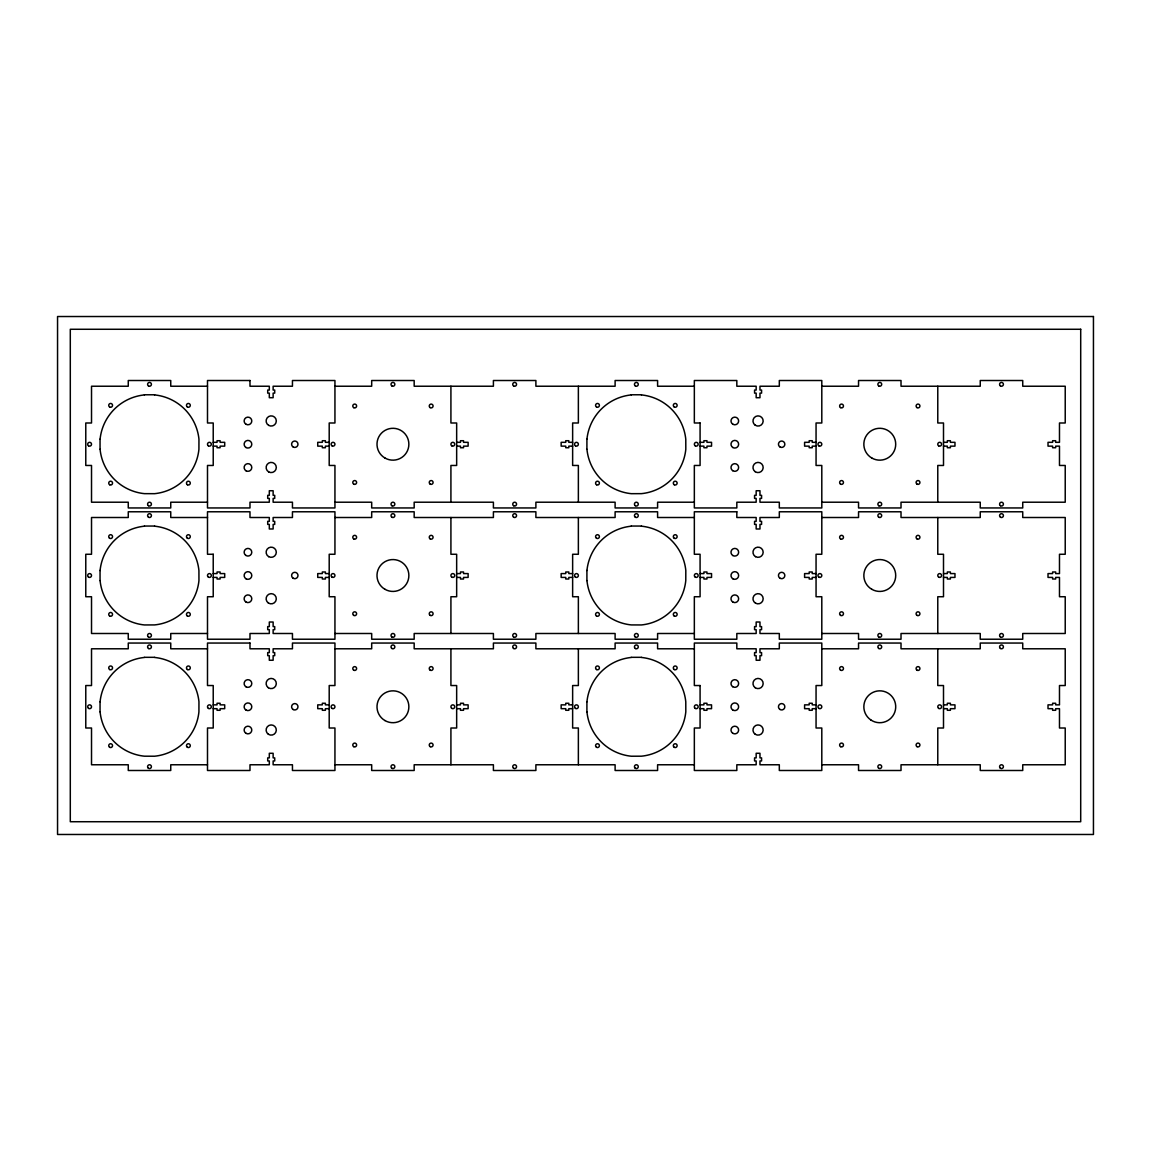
<?xml version="1.0" encoding="UTF-8"?>
<svg xmlns="http://www.w3.org/2000/svg" width="1151" height="1151" viewBox="0 0 1151 1151"><rect width="100%" height="100%" fill="white"/><g stroke="black" fill="none" stroke-linecap="round" stroke-linejoin="round"><path stroke-width="1.5" d="M578.363 764.768L578.363 728.007L572.637 728.007L572.637 685.536L578.363 685.536L578.363 648.79M578.363 502.21L578.363 465.464L572.637 465.464L572.637 422.993L578.363 422.993L578.363 386.232M100.051 439.15L100.051 449.307M100.051 570.421L100.051 580.579M100.051 701.693L100.051 711.85M586.909 439.15L586.909 449.307M586.909 570.421L586.909 580.579M586.909 701.693L586.909 711.85M144.422 394.779L154.579 394.779M631.28 394.779L641.438 394.779M144.422 526.05L154.579 526.05M631.28 526.05L641.438 526.05M144.422 657.322L154.579 657.322M631.28 657.322L641.438 657.322M207.497 386.232L170.751 386.232L170.751 380.506L128.265 380.506L128.265 386.232L91.519 386.232L91.519 422.993L85.778 422.993L85.778 465.464L91.519 465.464L91.519 502.21L128.265 502.21L128.265 507.951L170.751 507.951L170.751 502.21L207.497 502.21M334.941 386.232L371.687 386.232L371.687 380.506L414.173 380.506L414.173 386.232L493.405 386.232L493.405 380.506L535.891 380.506L535.891 386.232L615.109 386.232L615.109 380.506L657.595 380.506L657.595 386.232L694.341 386.232M821.8 386.232L858.545 386.232L858.545 380.506L901.017 380.506L901.017 386.232L980.249 386.232L980.249 380.506L1022.735 380.506L1022.735 386.232L1065.222 386.232L1065.222 422.993L1059.481 422.993L1059.481 442.315L1055.668 442.315L1055.668 440.718L1052.604 440.718L1052.604 442.315L1048.014 442.315L1048.014 446.142L1052.604 446.142L1052.604 447.739L1055.668 447.739L1055.668 446.142L1059.481 446.142L1059.481 465.464L1065.222 465.464L1065.222 502.21L1022.735 502.21L1022.735 507.951L980.249 507.951L980.249 502.21L901.017 502.21L901.017 507.951L858.545 507.951L858.545 502.21L821.8 502.21M213.223 442.315L217.05 442.315L217.05 440.718L220.114 440.718L220.114 442.315L224.704 442.315L224.704 446.142L220.114 446.142L220.114 447.739L217.05 447.739L217.05 446.142L213.223 446.142M329.2 442.315L325.388 442.315L325.388 440.718L322.323 440.718L322.323 442.315L317.734 442.315L317.734 446.142L322.323 446.142L322.323 447.739L325.388 447.739L325.388 446.142L329.2 446.142M456.659 442.315L460.472 442.315L460.472 440.718L463.536 440.718L463.536 442.315L468.126 442.315L468.126 446.142L463.536 446.142L463.536 447.739L460.472 447.739L460.472 446.142L456.659 446.142M572.637 442.315L568.81 442.315L568.81 440.718L565.745 440.718L565.745 442.315L561.156 442.315L561.156 446.142L565.745 446.142L565.745 447.739L568.81 447.739L568.81 446.142L572.637 446.142M700.081 442.315L703.908 442.315L703.908 440.718L706.959 440.718L706.959 442.315L711.548 442.315L711.548 446.142L706.959 446.142L706.959 447.739L703.908 447.739L703.908 446.142L700.081 446.142M816.059 442.315L812.232 442.315L812.232 440.718L809.182 440.718L809.182 442.315L804.592 442.315L804.592 446.142L809.182 446.142L809.182 447.739L812.232 447.739L812.232 446.142L816.059 446.142M943.503 442.315L947.331 442.315L947.331 440.718L950.395 440.718L950.395 442.315L954.97 442.315L954.97 446.142L950.395 446.142L950.395 447.739L947.331 447.739L947.331 446.142L943.503 446.142M334.941 502.21L371.687 502.21L371.687 507.951L414.173 507.951L414.173 502.21L493.405 502.21L493.405 507.951L535.891 507.951L535.891 502.21L615.109 502.21L615.109 507.951L657.595 507.951L657.595 502.21L694.341 502.21M207.497 517.504L170.751 517.504L170.751 511.778L128.265 511.778L128.265 517.504L91.519 517.504L91.519 554.264L85.778 554.264L85.778 596.736L91.519 596.736L91.519 633.496L128.265 633.496L128.265 639.222L170.751 639.222L170.751 633.496L207.497 633.496M334.941 517.504L371.687 517.504L371.687 511.778L414.173 511.778L414.173 517.504L493.405 517.504L493.405 511.778L535.891 511.778L535.891 517.504L615.109 517.504L615.109 511.778L657.595 511.778L657.595 517.504L694.341 517.504M821.8 517.504L858.545 517.504L858.545 511.778L901.017 511.778L901.017 517.504L980.249 517.504L980.249 511.778L1022.735 511.778L1022.735 517.504L1065.222 517.504L1065.222 554.264L1059.481 554.264L1059.481 573.586L1055.668 573.586L1055.668 571.989L1052.604 571.989L1052.604 573.586L1048.014 573.586L1048.014 577.414L1052.604 577.414L1052.604 579.011L1055.668 579.011L1055.668 577.414L1059.481 577.414L1059.481 596.736L1065.222 596.736L1065.222 633.496L1022.735 633.496L1022.735 639.222L980.249 639.222L980.249 633.496L901.017 633.496L901.017 639.222L858.545 639.222L858.545 633.496L821.8 633.496M213.223 573.586L217.05 573.586L217.05 571.989L220.114 571.989L220.114 573.586L224.704 573.586L224.704 577.414L220.114 577.414L220.114 579.011L217.05 579.011L217.05 577.414L213.223 577.414M329.2 573.586L325.388 573.586L325.388 571.989L322.323 571.989L322.323 573.586L317.734 573.586L317.734 577.414L322.323 577.414L322.323 579.011L325.388 579.011L325.388 577.414L329.2 577.414M456.659 573.586L460.472 573.586L460.472 571.989L463.536 571.989L463.536 573.586L468.126 573.586L468.126 577.414L463.536 577.414L463.536 579.011L460.472 579.011L460.472 577.414L456.659 577.414M572.637 573.586L568.81 573.586L568.81 571.989L565.745 571.989L565.745 573.586L561.156 573.586L561.156 577.414L565.745 577.414L565.745 579.011L568.81 579.011L568.81 577.414L572.637 577.414M700.081 573.586L703.908 573.586L703.908 571.989L706.959 571.989L706.959 573.586L711.548 573.586L711.548 577.414L706.959 577.414L706.959 579.011L703.908 579.011L703.908 577.414L700.081 577.414M816.059 573.586L812.232 573.586L812.232 571.989L809.182 571.989L809.182 573.586L804.592 573.586L804.592 577.414L809.182 577.414L809.182 579.011L812.232 579.011L812.232 577.414L816.059 577.414M943.503 573.586L947.331 573.586L947.331 571.989L950.395 571.989L950.395 573.586L954.97 573.586L954.97 577.414L950.395 577.414L950.395 579.011L947.331 579.011L947.331 577.414L943.503 577.414M334.941 633.496L371.687 633.496L371.687 639.222L414.173 639.222L414.173 633.496L493.405 633.496L493.405 639.222L535.891 639.222L535.891 633.496L615.109 633.496L615.109 639.222L657.595 639.222L657.595 633.496L694.341 633.496M207.497 648.79L170.751 648.79L170.751 643.049L128.265 643.049L128.265 648.79L91.519 648.79L91.519 685.536L85.778 685.536L85.778 728.007L91.519 728.007L91.519 764.768L128.265 764.768L128.265 770.494L170.751 770.494L170.751 764.768L207.497 764.768M334.941 648.79L371.687 648.79L371.687 643.049L414.173 643.049L414.173 648.79L493.405 648.79L493.405 643.049L535.891 643.049L535.891 648.79L615.109 648.79L615.109 643.049L657.595 643.049L657.595 648.79L694.341 648.79M821.8 648.79L858.545 648.79L858.545 643.049L901.017 643.049L901.017 648.79L980.249 648.79L980.249 643.049L1022.735 643.049L1022.735 648.79L1065.222 648.79L1065.222 685.536L1059.481 685.536L1059.481 704.858L1055.668 704.858L1055.668 703.261L1052.604 703.261L1052.604 704.858L1048.014 704.858L1048.014 708.685L1052.604 708.685L1052.604 710.282L1055.668 710.282L1055.668 708.685L1059.481 708.685L1059.481 728.007L1065.222 728.007L1065.222 764.768L1022.735 764.768L1022.735 770.494L980.249 770.494L980.249 764.768L901.017 764.768L901.017 770.494L858.545 770.494L858.545 764.768L821.8 764.768M213.223 704.858L217.05 704.858L217.05 703.261L220.114 703.261L220.114 704.858L224.704 704.858L224.704 708.685L220.114 708.685L220.114 710.282L217.05 710.282L217.05 708.685L213.223 708.685M329.2 704.858L325.388 704.858L325.388 703.261L322.323 703.261L322.323 704.858L317.734 704.858L317.734 708.685L322.323 708.685L322.323 710.282L325.388 710.282L325.388 708.685L329.2 708.685M456.659 704.858L460.472 704.858L460.472 703.261L463.536 703.261L463.536 704.858L468.126 704.858L468.126 708.685L463.536 708.685L463.536 710.282L460.472 710.282L460.472 708.685L456.659 708.685M572.637 704.858L568.81 704.858L568.81 703.261L565.745 703.261L565.745 704.858L561.156 704.858L561.156 708.685L565.745 708.685L565.745 710.282L568.81 710.282L568.81 708.685L572.637 708.685M700.081 704.858L703.908 704.858L703.908 703.261L706.959 703.261L706.959 704.858L711.548 704.858L711.548 708.685L706.959 708.685L706.959 710.282L703.908 710.282L703.908 708.685L700.081 708.685M816.059 704.858L812.232 704.858L812.232 703.261L809.182 703.261L809.182 704.858L804.592 704.858L804.592 708.685L809.182 708.685L809.182 710.282L812.232 710.282L812.232 708.685L816.059 708.685M943.503 704.858L947.331 704.858L947.331 703.261L950.395 703.261L950.395 704.858L954.97 704.858L954.97 708.685L950.395 708.685L950.395 710.282L947.331 710.282L947.331 708.685L943.503 708.685M334.941 764.768L371.687 764.768L371.687 770.494L414.173 770.494L414.173 764.768L493.405 764.768L493.405 770.494L535.891 770.494L535.891 764.768L615.109 764.768L615.109 770.494L657.595 770.494L657.595 764.768L694.341 764.768M937.777 386.232L937.777 422.993L943.503 422.993L943.503 465.464L937.777 465.464L937.777 502.21M937.777 517.504L937.777 554.264L943.503 554.264L943.503 596.736L937.777 596.736L937.777 633.496M937.777 648.79L937.777 685.536L943.503 685.536L943.503 728.007L937.777 728.007L937.777 764.768M578.363 517.504L578.363 554.264L572.637 554.264L572.637 596.736L578.363 596.736L578.363 633.496M450.919 386.232L450.919 422.993L456.659 422.993L456.659 465.464L450.919 465.464L450.919 502.21M450.919 517.504L450.919 554.264L456.659 554.264L456.659 596.736L450.919 596.736L450.919 633.496M450.919 648.79L450.919 685.536L456.659 685.536L456.659 728.007L450.919 728.007L450.919 764.768M641.438 657.451A49.622 49.622 0 0 1 685.78 701.793L685.809 711.85A49.622 49.622 0 0 1 641.438 756.193L631.28 756.221A49.622 49.622 0 0 1 586.938 711.85M586.938 701.793A49.622 49.622 0 0 1 631.28 657.451M100.079 711.85A49.622 49.622 0 0 0 144.422 756.193L154.579 756.221A49.622 49.622 0 0 0 198.922 711.85L198.95 701.693A49.622 49.622 0 0 0 154.579 657.451M100.079 701.793A49.622 49.622 0 0 1 144.422 657.451M154.579 526.18A49.622 49.622 0 0 1 198.922 570.522L198.95 580.579A49.622 49.622 0 0 1 154.579 624.921L144.422 624.95A49.622 49.622 0 0 1 100.079 580.579M100.079 570.522A49.622 49.622 0 0 1 144.422 526.18M586.938 580.579A49.622 49.622 0 0 0 631.28 624.921L641.438 624.95A49.622 49.622 0 0 0 685.78 580.579L685.809 570.421A49.622 49.622 0 0 0 641.438 526.18M586.938 570.522A49.622 49.622 0 0 1 631.28 526.18M641.438 394.908A49.622 49.622 0 0 1 685.78 439.25L685.809 449.307A49.622 49.622 0 0 1 641.438 493.65L631.28 493.678A49.622 49.622 0 0 1 586.938 449.307M586.938 439.25A49.622 49.622 0 0 1 631.28 394.908M100.079 449.307A49.622 49.622 0 0 0 144.422 493.65L154.579 493.678A49.622 49.622 0 0 0 198.922 449.307L198.95 439.15A49.622 49.622 0 0 0 154.579 394.908M100.079 439.25A49.622 49.622 0 0 1 144.422 394.908M213.223 554.264L213.223 596.736L207.497 596.736L207.497 639.222L249.983 639.222L249.983 633.496L269.305 633.496L269.305 629.669L267.708 629.669L267.708 626.604L269.305 626.604L269.305 622.015L273.132 622.015L273.132 626.604L274.715 626.604L274.715 629.669L273.132 629.669L273.132 633.496L292.455 633.496L292.455 639.222L334.941 639.222L334.941 596.736L329.2 596.736L329.2 554.264L334.941 554.264L334.941 511.778L292.455 511.778L292.455 517.504L273.132 517.504L273.132 521.331L274.715 521.331L274.715 524.396L273.132 524.396L273.132 528.985L269.305 528.985L269.305 524.396L267.708 524.396L267.708 521.331L269.305 521.331L269.305 517.504L249.983 517.504L249.983 511.778L207.497 511.778L207.497 554.264L213.223 554.264M700.081 685.536L700.081 728.007L694.341 728.007L694.341 770.494L736.827 770.494L736.827 764.768L756.164 764.768L756.164 760.94L754.567 760.94L754.567 757.876L756.164 757.876L756.164 753.286L759.977 753.286L759.977 757.876L761.574 757.876L761.574 760.94L759.977 760.94L759.977 764.768L779.313 764.768L779.313 770.494L821.8 770.494L821.8 728.007L816.059 728.007L816.059 685.536L821.8 685.536L821.8 643.049L779.313 643.049L779.313 648.79L759.977 648.79L759.977 652.603L761.574 652.603L761.574 655.667L759.977 655.667L759.977 660.257L756.164 660.257L756.164 655.667L754.567 655.667L754.567 652.603L756.164 652.603L756.164 648.79L736.827 648.79L736.827 643.049L694.341 643.049L694.341 685.536L700.081 685.536M700.081 422.993L700.081 465.464L694.341 465.464L694.341 507.951L736.827 507.951L736.827 502.21L756.164 502.21L756.164 498.397L754.567 498.397L754.567 495.333L756.164 495.333L756.164 490.743L759.977 490.743L759.977 495.333L761.574 495.333L761.574 498.397L759.977 498.397L759.977 502.21L779.313 502.21L779.313 507.951L821.8 507.951L821.8 465.464L816.059 465.464L816.059 422.993L821.8 422.993L821.8 380.506L779.313 380.506L779.313 386.232L759.977 386.232L759.977 390.06L761.574 390.06L761.574 393.124L759.977 393.124L759.977 397.714L756.164 397.714L756.164 393.124L754.567 393.124L754.567 390.06L756.164 390.06L756.164 386.232L736.827 386.232L736.827 380.506L694.341 380.506L694.341 422.993L700.081 422.993M1093.45 316.525L57.55 316.525L57.55 834.475L1093.45 834.475L1093.45 316.525M1080.703 329.272L70.297 329.272L70.297 821.728L1080.703 821.728L1080.703 329.272M249.983 380.506L207.497 380.506L207.497 422.993L213.223 422.993L213.223 465.464L207.497 465.464L207.497 507.951L249.983 507.951L249.983 502.21L269.305 502.21L269.305 498.397L267.708 498.397L267.708 495.333L269.305 495.333L269.305 490.743L273.132 490.743L273.132 495.333L274.715 495.333L274.715 498.397L273.132 498.397L273.132 502.21L292.455 502.21L292.455 507.951L334.941 507.951L334.941 465.464L329.2 465.464L329.2 422.993L334.941 422.993L334.941 380.506L292.455 380.506L292.455 386.232L273.132 386.232L273.132 390.06L274.715 390.06L274.715 393.124L273.132 393.124L273.132 397.714L269.305 397.714L269.305 393.124L267.708 393.124L267.708 390.06L269.305 390.06L269.305 386.232L249.983 386.232L249.983 380.506M736.827 511.778L694.341 511.778L694.341 554.264L700.081 554.264L700.081 596.736L694.341 596.736L694.341 639.222L736.827 639.222L736.827 633.496L756.164 633.496L756.164 629.669L754.567 629.669L754.567 626.604L756.164 626.604L756.164 622.015L759.977 622.015L759.977 626.604L761.574 626.604L761.574 629.669L759.977 629.669L759.977 633.496L779.313 633.496L779.313 639.222L821.8 639.222L821.8 596.736L816.059 596.736L816.059 554.264L821.8 554.264L821.8 511.778L779.313 511.778L779.313 517.504L759.977 517.504L759.977 521.331L761.574 521.331L761.574 524.396L759.977 524.396L759.977 528.985L756.164 528.985L756.164 524.396L754.567 524.396L754.567 521.331L756.164 521.331L756.164 517.504L736.827 517.504L736.827 511.778M249.983 643.049L207.497 643.049L207.497 685.536L213.223 685.536L213.223 728.007L207.497 728.007L207.497 770.494L249.983 770.494L249.983 764.768L269.305 764.768L269.305 760.94L267.708 760.94L267.708 757.876L269.305 757.876L269.305 753.286L273.132 753.286L273.132 757.876L274.715 757.876L274.715 760.94L273.132 760.94L273.132 764.768L292.455 764.768L292.455 770.494L334.941 770.494L334.941 728.007L329.2 728.007L329.2 685.536L334.941 685.536L334.941 643.049L292.455 643.049L292.455 648.79L273.132 648.79L273.132 652.603L274.715 652.603L274.715 655.667L273.132 655.667L273.132 660.257L269.305 660.257L269.305 655.667L267.708 655.667L267.708 652.603L269.305 652.603L269.305 648.79L249.983 648.79L249.983 643.049M732.669 709.937A3.827 3.827 0 0 0 738.625 707.045A3.827 3.827 0 0 0 733.144 703.333A3.827 3.827 0 0 0 732.669 709.937M732.669 686.672A3.827 3.827 0 0 0 738.625 683.78A3.827 3.827 0 0 0 733.144 680.068A3.827 3.827 0 0 0 732.669 686.672M779.86 709.404A3.18 3.18 0 0 0 784.824 707.002A3.18 3.18 0 0 0 780.249 703.908A3.18 3.18 0 0 0 779.86 709.404M732.669 733.201A3.827 3.827 0 0 0 738.625 730.31A3.827 3.827 0 0 0 733.144 726.598A3.827 3.827 0 0 0 732.669 733.201M755.214 734.252A5.093 5.093 0 0 0 763.156 730.396A5.093 5.093 0 0 0 755.847 725.447A5.093 5.093 0 0 0 755.214 734.252M755.214 687.737A5.093 5.093 0 0 0 763.156 683.881A5.093 5.093 0 0 0 755.847 678.932A5.093 5.093 0 0 0 755.214 687.737M878.717 648.459A1.914 1.914 0 0 0 881.695 647.006A1.914 1.914 0 0 0 878.947 645.15A1.914 1.914 0 0 0 878.717 648.459M878.832 768.321A1.914 1.914 0 0 0 881.695 766.667A1.914 1.914 0 0 0 878.832 765.012A1.914 1.914 0 0 0 878.832 768.321M818.922 708.426A1.914 1.914 0 0 0 821.8 706.772A1.914 1.914 0 0 0 818.922 705.117A1.914 1.914 0 0 0 818.922 708.426M938.727 708.426A1.914 1.914 0 0 0 941.59 706.772A1.914 1.914 0 0 0 938.727 705.117A1.914 1.914 0 0 0 938.727 708.426M870.847 719.965A15.927 15.927 0 0 0 895.679 707.908A15.927 15.927 0 0 0 872.818 692.442A15.927 15.927 0 0 0 870.847 719.965M917.059 670.199A1.914 1.914 0 0 0 919.922 668.544A1.914 1.914 0 0 0 917.059 666.875A1.914 1.914 0 0 0 917.059 670.199M840.59 670.199A1.914 1.914 0 0 0 843.467 668.544A1.914 1.914 0 0 0 840.59 666.875A1.914 1.914 0 0 0 840.59 670.199M840.59 746.668A1.914 1.914 0 0 0 843.467 744.999A1.914 1.914 0 0 0 840.59 743.345A1.914 1.914 0 0 0 840.59 746.668M917.059 746.668A1.914 1.914 0 0 0 919.922 744.999A1.914 1.914 0 0 0 917.059 743.345A1.914 1.914 0 0 0 917.059 746.668M1000.42 768.249A1.914 1.914 0 0 0 1003.399 766.811A1.914 1.914 0 0 0 1000.665 764.955A1.914 1.914 0 0 0 1000.42 768.249M1000.42 648.459A1.914 1.914 0 0 0 1003.399 647.006A1.914 1.914 0 0 0 1000.665 645.15A1.914 1.914 0 0 0 1000.42 648.459M695.305 708.426A1.914 1.914 0 0 0 698.168 706.772A1.914 1.914 0 0 0 695.305 705.117A1.914 1.914 0 0 0 695.305 708.426M635.395 648.531A1.914 1.914 0 0 0 638.273 646.876A1.914 1.914 0 0 0 635.395 645.222A1.914 1.914 0 0 0 635.395 648.531M575.5 708.426A1.914 1.914 0 0 0 578.363 706.772A1.914 1.914 0 0 0 575.5 705.117A1.914 1.914 0 0 0 575.5 708.426M635.237 768.221A1.914 1.914 0 0 0 638.258 766.868A1.914 1.914 0 0 0 635.568 764.926A1.914 1.914 0 0 0 635.237 768.221M674.27 669.551A1.914 1.914 0 0 0 677.133 667.897A1.914 1.914 0 0 0 674.27 666.242A1.914 1.914 0 0 0 674.27 669.551M596.535 669.551A1.914 1.914 0 0 0 599.398 667.897A1.914 1.914 0 0 0 596.535 666.242A1.914 1.914 0 0 0 596.535 669.551M596.535 747.301A1.914 1.914 0 0 0 599.398 745.647A1.914 1.914 0 0 0 596.535 743.992A1.914 1.914 0 0 0 596.535 747.301M674.27 747.301A1.914 1.914 0 0 0 677.133 745.647A1.914 1.914 0 0 0 674.27 743.992A1.914 1.914 0 0 0 674.27 747.301M187.426 747.301A1.914 1.914 0 0 0 190.289 745.647A1.914 1.914 0 0 0 187.426 743.992A1.914 1.914 0 0 0 187.426 747.301M109.676 747.301A1.914 1.914 0 0 0 112.539 745.647A1.914 1.914 0 0 0 109.676 743.992A1.914 1.914 0 0 0 109.676 747.301M109.676 669.551A1.914 1.914 0 0 0 112.539 667.897A1.914 1.914 0 0 0 109.676 666.242A1.914 1.914 0 0 0 109.676 669.551M187.426 669.551A1.914 1.914 0 0 0 190.289 667.897A1.914 1.914 0 0 0 187.426 666.242A1.914 1.914 0 0 0 187.426 669.551M148.378 768.221A1.914 1.914 0 0 0 151.4 766.868A1.914 1.914 0 0 0 148.724 764.926A1.914 1.914 0 0 0 148.378 768.221M88.641 708.426A1.914 1.914 0 0 0 91.519 706.772A1.914 1.914 0 0 0 88.641 705.117A1.914 1.914 0 0 0 88.641 708.426M148.551 648.531A1.914 1.914 0 0 0 151.414 646.876A1.914 1.914 0 0 0 148.551 645.222A1.914 1.914 0 0 0 148.551 648.531M208.446 708.426A1.914 1.914 0 0 0 211.324 706.772A1.914 1.914 0 0 0 208.446 705.117A1.914 1.914 0 0 0 208.446 708.426M513.576 648.459A1.914 1.914 0 0 0 516.554 647.006A1.914 1.914 0 0 0 513.806 645.15A1.914 1.914 0 0 0 513.576 648.459M513.576 768.249A1.914 1.914 0 0 0 516.554 766.811A1.914 1.914 0 0 0 513.806 764.955A1.914 1.914 0 0 0 513.576 768.249M430.215 746.668A1.914 1.914 0 0 0 433.078 744.999A1.914 1.914 0 0 0 430.215 743.345A1.914 1.914 0 0 0 430.215 746.668M353.745 746.668A1.914 1.914 0 0 0 356.609 744.999A1.914 1.914 0 0 0 353.745 743.345A1.914 1.914 0 0 0 353.745 746.668M353.745 670.199A1.914 1.914 0 0 0 356.609 668.544A1.914 1.914 0 0 0 353.745 666.875A1.914 1.914 0 0 0 353.745 670.199M430.215 670.199A1.914 1.914 0 0 0 433.078 668.544A1.914 1.914 0 0 0 430.215 666.875A1.914 1.914 0 0 0 430.215 670.199M384.966 720.569A15.927 15.927 0 0 0 408.864 706.772A15.927 15.927 0 0 0 384.966 692.974A15.927 15.927 0 0 0 384.966 720.569M451.753 708.354A1.914 1.914 0 0 0 454.731 706.901A1.914 1.914 0 0 0 451.998 705.045A1.914 1.914 0 0 0 451.753 708.354M332.078 708.426A1.914 1.914 0 0 0 334.941 706.772A1.914 1.914 0 0 0 332.078 705.117A1.914 1.914 0 0 0 332.078 708.426M391.973 768.321A1.914 1.914 0 0 0 394.836 766.667A1.914 1.914 0 0 0 391.973 765.012A1.914 1.914 0 0 0 391.973 768.321M391.858 648.459A1.914 1.914 0 0 0 394.836 647.006A1.914 1.914 0 0 0 392.088 645.15A1.914 1.914 0 0 0 391.858 648.459M268.356 687.737A5.093 5.093 0 0 0 276.298 683.881A5.093 5.093 0 0 0 268.989 678.932A5.093 5.093 0 0 0 268.356 687.737M268.356 734.252A5.093 5.093 0 0 0 276.298 730.396A5.093 5.093 0 0 0 268.989 725.447A5.093 5.093 0 0 0 268.356 734.252M246.041 733.345A3.827 3.827 0 0 0 251.781 730.036A3.827 3.827 0 0 0 246.041 726.727A3.827 3.827 0 0 0 246.041 733.345M293.203 709.534A3.18 3.18 0 0 0 297.98 706.772A3.18 3.18 0 0 0 293.203 704.009A3.18 3.18 0 0 0 293.203 709.534M246.041 686.83A3.827 3.827 0 0 0 251.781 683.507A3.827 3.827 0 0 0 246.041 680.198A3.827 3.827 0 0 0 246.041 686.83M246.041 710.081A3.827 3.827 0 0 0 251.781 706.772A3.827 3.827 0 0 0 246.041 703.462A3.827 3.827 0 0 0 246.041 710.081M246.041 578.809A3.827 3.827 0 0 0 251.781 575.5A3.827 3.827 0 0 0 246.041 572.191A3.827 3.827 0 0 0 246.041 578.809M245.81 555.401A3.827 3.827 0 0 0 251.767 552.509A3.827 3.827 0 0 0 246.285 548.797A3.827 3.827 0 0 0 245.81 555.401M293.016 578.133A3.18 3.18 0 0 0 297.98 575.73A3.18 3.18 0 0 0 293.404 572.637A3.18 3.18 0 0 0 293.016 578.133M246.041 602.074A3.827 3.827 0 0 0 251.781 598.765A3.827 3.827 0 0 0 246.041 595.441A3.827 3.827 0 0 0 246.041 602.074M268.356 602.98A5.093 5.093 0 0 0 276.298 599.124A5.093 5.093 0 0 0 268.989 594.175A5.093 5.093 0 0 0 268.356 602.98M268.672 556.652A5.093 5.093 0 0 0 276.312 552.235A5.093 5.093 0 0 0 268.672 547.833A5.093 5.093 0 0 0 268.672 556.652M391.973 517.259A1.914 1.914 0 0 0 394.836 515.605A1.914 1.914 0 0 0 391.973 513.95A1.914 1.914 0 0 0 391.973 517.259M391.858 636.978A1.914 1.914 0 0 0 394.836 635.539A1.914 1.914 0 0 0 392.088 633.683A1.914 1.914 0 0 0 391.858 636.978M332.078 577.155A1.914 1.914 0 0 0 334.941 575.5A1.914 1.914 0 0 0 332.078 573.845A1.914 1.914 0 0 0 332.078 577.155M451.868 577.155A1.914 1.914 0 0 0 454.746 575.5A1.914 1.914 0 0 0 451.868 573.845A1.914 1.914 0 0 0 451.868 577.155M384.966 589.298A15.927 15.927 0 0 0 408.864 575.5A15.927 15.927 0 0 0 384.966 561.702A15.927 15.927 0 0 0 384.966 589.298M430.215 538.927A1.914 1.914 0 0 0 433.078 537.272A1.914 1.914 0 0 0 430.215 535.603A1.914 1.914 0 0 0 430.215 538.927M353.745 538.927A1.914 1.914 0 0 0 356.609 537.272A1.914 1.914 0 0 0 353.745 535.603A1.914 1.914 0 0 0 353.745 538.927M353.745 615.397A1.914 1.914 0 0 0 356.609 613.728A1.914 1.914 0 0 0 353.745 612.073A1.914 1.914 0 0 0 353.745 615.397M430.1 615.325A1.914 1.914 0 0 0 433.078 613.871A1.914 1.914 0 0 0 430.33 612.015A1.914 1.914 0 0 0 430.1 615.325M513.576 636.978A1.914 1.914 0 0 0 516.554 635.539A1.914 1.914 0 0 0 513.806 633.683A1.914 1.914 0 0 0 513.576 636.978M513.691 517.259A1.914 1.914 0 0 0 516.554 515.605A1.914 1.914 0 0 0 513.691 513.95A1.914 1.914 0 0 0 513.691 517.259M208.446 577.155A1.914 1.914 0 0 0 211.324 575.5A1.914 1.914 0 0 0 208.446 573.845A1.914 1.914 0 0 0 208.446 577.155M148.551 517.259A1.914 1.914 0 0 0 151.414 515.605A1.914 1.914 0 0 0 148.551 513.95A1.914 1.914 0 0 0 148.551 517.259M88.483 577.054A1.914 1.914 0 0 0 91.505 575.701A1.914 1.914 0 0 0 88.828 573.759A1.914 1.914 0 0 0 88.483 577.054M148.378 636.949A1.914 1.914 0 0 0 151.4 635.597A1.914 1.914 0 0 0 148.724 633.654A1.914 1.914 0 0 0 148.378 636.949M187.426 538.28A1.914 1.914 0 0 0 190.289 536.625A1.914 1.914 0 0 0 187.426 534.97A1.914 1.914 0 0 0 187.426 538.28M109.518 538.179A1.914 1.914 0 0 0 112.539 536.826A1.914 1.914 0 0 0 109.849 534.884A1.914 1.914 0 0 0 109.518 538.179M109.676 616.03A1.914 1.914 0 0 0 112.539 614.375A1.914 1.914 0 0 0 109.676 612.72A1.914 1.914 0 0 0 109.676 616.03M187.253 615.914A1.914 1.914 0 0 0 190.275 614.562A1.914 1.914 0 0 0 187.599 612.62A1.914 1.914 0 0 0 187.253 615.914M674.112 615.914A1.914 1.914 0 0 0 677.133 614.562A1.914 1.914 0 0 0 674.443 612.62A1.914 1.914 0 0 0 674.112 615.914M596.535 616.03A1.914 1.914 0 0 0 599.398 614.375A1.914 1.914 0 0 0 596.535 612.72A1.914 1.914 0 0 0 596.535 616.03M596.535 538.28A1.914 1.914 0 0 0 599.398 536.625A1.914 1.914 0 0 0 596.535 534.97A1.914 1.914 0 0 0 596.535 538.28M674.27 538.28A1.914 1.914 0 0 0 677.133 536.625A1.914 1.914 0 0 0 674.27 534.97A1.914 1.914 0 0 0 674.27 538.28M635.237 636.949A1.914 1.914 0 0 0 638.258 635.597A1.914 1.914 0 0 0 635.568 633.654A1.914 1.914 0 0 0 635.237 636.949M575.342 577.054A1.914 1.914 0 0 0 578.363 575.701A1.914 1.914 0 0 0 575.673 573.759A1.914 1.914 0 0 0 575.342 577.054M635.395 517.259A1.914 1.914 0 0 0 638.273 515.605A1.914 1.914 0 0 0 635.395 513.95A1.914 1.914 0 0 0 635.395 517.259M695.305 577.155A1.914 1.914 0 0 0 698.168 575.5A1.914 1.914 0 0 0 695.305 573.845A1.914 1.914 0 0 0 695.305 577.155M1000.536 517.259A1.914 1.914 0 0 0 1003.413 515.605A1.914 1.914 0 0 0 1000.536 513.95A1.914 1.914 0 0 0 1000.536 517.259M1000.42 636.978A1.914 1.914 0 0 0 1003.399 635.539A1.914 1.914 0 0 0 1000.665 633.683A1.914 1.914 0 0 0 1000.42 636.978M917.059 615.397A1.914 1.914 0 0 0 919.922 613.728A1.914 1.914 0 0 0 917.059 612.073A1.914 1.914 0 0 0 917.059 615.397M840.59 615.397A1.914 1.914 0 0 0 843.467 613.728A1.914 1.914 0 0 0 840.59 612.073A1.914 1.914 0 0 0 840.59 615.397M840.59 538.927A1.914 1.914 0 0 0 843.467 537.272A1.914 1.914 0 0 0 840.59 535.603A1.914 1.914 0 0 0 840.59 538.927M917.059 538.927A1.914 1.914 0 0 0 919.922 537.272A1.914 1.914 0 0 0 917.059 535.603A1.914 1.914 0 0 0 917.059 538.927M871.811 589.298A15.927 15.927 0 0 0 895.708 575.5A15.927 15.927 0 0 0 871.811 561.702A15.927 15.927 0 0 0 871.811 589.298M938.727 577.155A1.914 1.914 0 0 0 941.59 575.5A1.914 1.914 0 0 0 938.727 573.845A1.914 1.914 0 0 0 938.727 577.155M818.922 577.155A1.914 1.914 0 0 0 821.8 575.5A1.914 1.914 0 0 0 818.922 573.845A1.914 1.914 0 0 0 818.922 577.155M878.832 637.05A1.914 1.914 0 0 0 881.695 635.395A1.914 1.914 0 0 0 878.832 633.741A1.914 1.914 0 0 0 878.832 637.05M878.832 517.259A1.914 1.914 0 0 0 881.695 515.605A1.914 1.914 0 0 0 878.832 513.95A1.914 1.914 0 0 0 878.832 517.259M755.516 556.652A5.093 5.093 0 0 0 763.171 552.235A5.093 5.093 0 0 0 755.516 547.833A5.093 5.093 0 0 0 755.516 556.652M755.516 603.167A5.093 5.093 0 0 0 763.171 598.765A5.093 5.093 0 0 0 755.516 594.348A5.093 5.093 0 0 0 755.516 603.167M732.899 602.074A3.827 3.827 0 0 0 738.64 598.765A3.827 3.827 0 0 0 732.899 595.441A3.827 3.827 0 0 0 732.899 602.074M779.86 578.133A3.18 3.18 0 0 0 784.824 575.73A3.18 3.18 0 0 0 780.249 572.637A3.18 3.18 0 0 0 779.86 578.133M732.899 555.559A3.827 3.827 0 0 0 738.64 552.235A3.827 3.827 0 0 0 732.899 548.926A3.827 3.827 0 0 0 732.899 555.559M732.899 578.809A3.827 3.827 0 0 0 738.64 575.5A3.827 3.827 0 0 0 732.899 572.191A3.827 3.827 0 0 0 732.899 578.809M732.899 447.538A3.827 3.827 0 0 0 738.64 444.228A3.827 3.827 0 0 0 732.899 440.919A3.827 3.827 0 0 0 732.899 447.538M732.899 424.273A3.827 3.827 0 0 0 738.64 420.964A3.827 3.827 0 0 0 732.899 417.655A3.827 3.827 0 0 0 732.899 424.273M780.061 446.991A3.18 3.18 0 0 0 784.838 444.228A3.18 3.18 0 0 0 780.061 441.466A3.18 3.18 0 0 0 780.061 446.991M732.669 470.658A3.827 3.827 0 0 0 738.625 467.766A3.827 3.827 0 0 0 733.144 464.054A3.827 3.827 0 0 0 732.669 470.658M755.214 471.709A5.093 5.093 0 0 0 763.156 467.853A5.093 5.093 0 0 0 755.847 462.903A5.093 5.093 0 0 0 755.214 471.709M755.214 425.194A5.093 5.093 0 0 0 763.156 421.338A5.093 5.093 0 0 0 755.847 416.389A5.093 5.093 0 0 0 755.214 425.194M878.717 385.916A1.914 1.914 0 0 0 881.695 384.463A1.914 1.914 0 0 0 878.947 382.607A1.914 1.914 0 0 0 878.717 385.916M878.832 505.778A1.914 1.914 0 0 0 881.695 504.124A1.914 1.914 0 0 0 878.832 502.469A1.914 1.914 0 0 0 878.832 505.778M818.807 445.811A1.914 1.914 0 0 0 821.785 444.358A1.914 1.914 0 0 0 819.052 442.502A1.914 1.914 0 0 0 818.807 445.811M938.612 445.811A1.914 1.914 0 0 0 941.59 444.358A1.914 1.914 0 0 0 938.842 442.502A1.914 1.914 0 0 0 938.612 445.811M871.811 458.026A15.927 15.927 0 0 0 895.708 444.228A15.927 15.927 0 0 0 871.811 430.431A15.927 15.927 0 0 0 871.811 458.026M916.944 407.583A1.914 1.914 0 0 0 919.922 406.13A1.914 1.914 0 0 0 917.189 404.274A1.914 1.914 0 0 0 916.944 407.583M840.475 407.583A1.914 1.914 0 0 0 843.453 406.13A1.914 1.914 0 0 0 840.719 404.274A1.914 1.914 0 0 0 840.475 407.583M840.475 484.053A1.914 1.914 0 0 0 843.453 482.6A1.914 1.914 0 0 0 840.719 480.744A1.914 1.914 0 0 0 840.475 484.053M916.944 484.053A1.914 1.914 0 0 0 919.922 482.6A1.914 1.914 0 0 0 917.189 480.744A1.914 1.914 0 0 0 916.944 484.053M1000.42 505.706A1.914 1.914 0 0 0 1003.399 504.267A1.914 1.914 0 0 0 1000.665 502.411A1.914 1.914 0 0 0 1000.42 505.706M1000.42 385.916A1.914 1.914 0 0 0 1003.399 384.463A1.914 1.914 0 0 0 1000.665 382.607A1.914 1.914 0 0 0 1000.42 385.916M695.305 445.883A1.914 1.914 0 0 0 698.168 444.228A1.914 1.914 0 0 0 695.305 442.574A1.914 1.914 0 0 0 695.305 445.883M635.395 385.988A1.914 1.914 0 0 0 638.273 384.333A1.914 1.914 0 0 0 635.395 382.679A1.914 1.914 0 0 0 635.395 385.988M575.5 445.883A1.914 1.914 0 0 0 578.363 444.228A1.914 1.914 0 0 0 575.5 442.574A1.914 1.914 0 0 0 575.5 445.883M635.237 505.677A1.914 1.914 0 0 0 638.258 504.325A1.914 1.914 0 0 0 635.568 502.383A1.914 1.914 0 0 0 635.237 505.677M674.27 407.008A1.914 1.914 0 0 0 677.133 405.353A1.914 1.914 0 0 0 674.27 403.699A1.914 1.914 0 0 0 674.27 407.008M596.535 407.008A1.914 1.914 0 0 0 599.398 405.353A1.914 1.914 0 0 0 596.535 403.699A1.914 1.914 0 0 0 596.535 407.008M596.535 484.758A1.914 1.914 0 0 0 599.398 483.103A1.914 1.914 0 0 0 596.535 481.449A1.914 1.914 0 0 0 596.535 484.758M674.27 484.758A1.914 1.914 0 0 0 677.133 483.103A1.914 1.914 0 0 0 674.27 481.449A1.914 1.914 0 0 0 674.27 484.758M187.426 484.758A1.914 1.914 0 0 0 190.289 483.103A1.914 1.914 0 0 0 187.426 481.449A1.914 1.914 0 0 0 187.426 484.758M109.676 484.758A1.914 1.914 0 0 0 112.539 483.103A1.914 1.914 0 0 0 109.676 481.449A1.914 1.914 0 0 0 109.676 484.758M109.676 407.008A1.914 1.914 0 0 0 112.539 405.353A1.914 1.914 0 0 0 109.676 403.699A1.914 1.914 0 0 0 109.676 407.008M187.426 407.008A1.914 1.914 0 0 0 190.289 405.353A1.914 1.914 0 0 0 187.426 403.699A1.914 1.914 0 0 0 187.426 407.008M148.378 505.677A1.914 1.914 0 0 0 151.4 504.325A1.914 1.914 0 0 0 148.724 502.383A1.914 1.914 0 0 0 148.378 505.677M88.483 445.782A1.914 1.914 0 0 0 91.505 444.43A1.914 1.914 0 0 0 88.828 442.488A1.914 1.914 0 0 0 88.483 445.782M148.551 385.988A1.914 1.914 0 0 0 151.414 384.333A1.914 1.914 0 0 0 148.551 382.679A1.914 1.914 0 0 0 148.551 385.988M208.288 445.782A1.914 1.914 0 0 0 211.309 444.43A1.914 1.914 0 0 0 208.619 442.488A1.914 1.914 0 0 0 208.288 445.782M513.576 385.916A1.914 1.914 0 0 0 516.554 384.463A1.914 1.914 0 0 0 513.806 382.607A1.914 1.914 0 0 0 513.576 385.916M513.576 505.706A1.914 1.914 0 0 0 516.554 504.267A1.914 1.914 0 0 0 513.806 502.411A1.914 1.914 0 0 0 513.576 505.706M430.1 484.053A1.914 1.914 0 0 0 433.078 482.6A1.914 1.914 0 0 0 430.33 480.744A1.914 1.914 0 0 0 430.1 484.053M353.745 484.125A1.914 1.914 0 0 0 356.609 482.456A1.914 1.914 0 0 0 353.745 480.801A1.914 1.914 0 0 0 353.745 484.125M353.745 407.655A1.914 1.914 0 0 0 356.609 406.001A1.914 1.914 0 0 0 353.745 404.332A1.914 1.914 0 0 0 353.745 407.655M430.1 407.583A1.914 1.914 0 0 0 433.078 406.13A1.914 1.914 0 0 0 430.33 404.274A1.914 1.914 0 0 0 430.1 407.583M384.966 458.026A15.927 15.927 0 0 0 408.864 444.228A15.927 15.927 0 0 0 384.966 430.431A15.927 15.927 0 0 0 384.966 458.026M451.753 445.811A1.914 1.914 0 0 0 454.731 444.358A1.914 1.914 0 0 0 451.998 442.502A1.914 1.914 0 0 0 451.753 445.811M332.078 445.883A1.914 1.914 0 0 0 334.941 444.228A1.914 1.914 0 0 0 332.078 442.574A1.914 1.914 0 0 0 332.078 445.883M391.973 505.778A1.914 1.914 0 0 0 394.836 504.124A1.914 1.914 0 0 0 391.973 502.469A1.914 1.914 0 0 0 391.973 505.778M391.858 385.916A1.914 1.914 0 0 0 394.836 384.463A1.914 1.914 0 0 0 392.088 382.607A1.914 1.914 0 0 0 391.858 385.916M268.672 425.381A5.093 5.093 0 0 0 276.312 420.964A5.093 5.093 0 0 0 268.672 416.547A5.093 5.093 0 0 0 268.672 425.381M268.672 471.896A5.093 5.093 0 0 0 276.312 467.493A5.093 5.093 0 0 0 268.672 463.076A5.093 5.093 0 0 0 268.672 471.896M246.041 470.802A3.827 3.827 0 0 0 251.781 467.493A3.827 3.827 0 0 0 246.041 464.17A3.827 3.827 0 0 0 246.041 470.802M293.203 446.991A3.18 3.18 0 0 0 297.98 444.228A3.18 3.18 0 0 0 293.203 441.466A3.18 3.18 0 0 0 293.203 446.991M246.041 424.273A3.827 3.827 0 0 0 251.781 420.964A3.827 3.827 0 0 0 246.041 417.655A3.827 3.827 0 0 0 246.041 424.273M246.041 447.538A3.827 3.827 0 0 0 251.781 444.228A3.827 3.827 0 0 0 246.041 440.919A3.827 3.827 0 0 0 246.041 447.538"/></g></svg>
